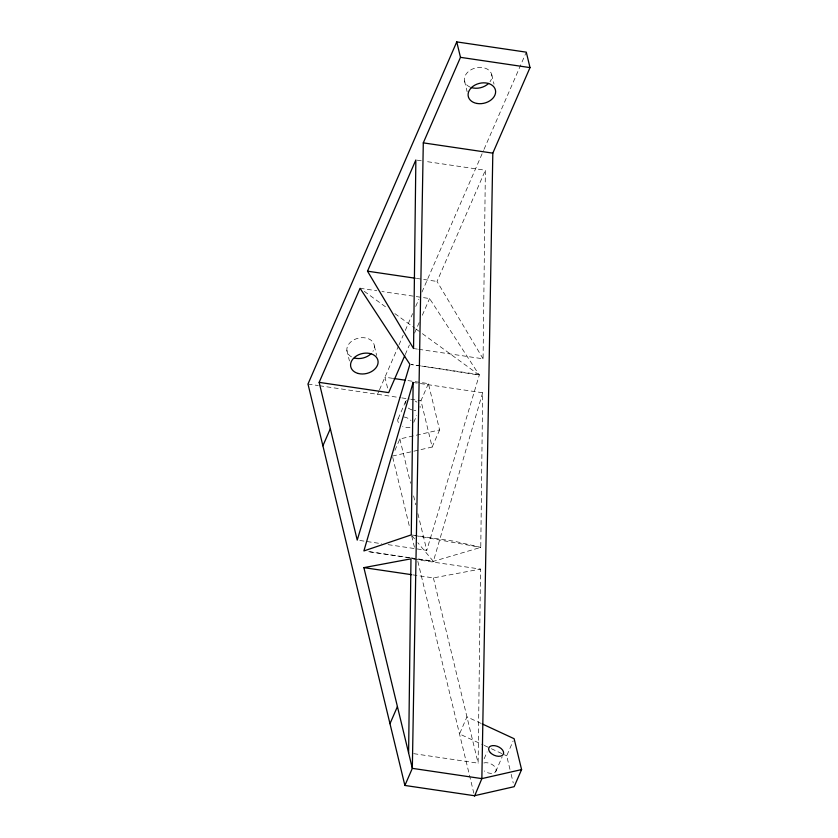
<?xml version="1.0" encoding="UTF-8"?>
<svg xmlns="http://www.w3.org/2000/svg" width="838" height="838" viewBox="0 0 838 838"><rect width="100%" height="100%" fill="white"/><g stroke="black" fill="none" stroke-linecap="round" stroke-linejoin="round"><path stroke-width="0.63" stroke-dasharray="4.19 3.14" d="M413.752 753.666L478.131 763.177L480.509 569.096L410.976 558.831M413.134 382.484L482.657 392.75L480.771 547.371L433.361 561.376L411.489 558.087M418.696 349.299L483.076 358.811L485.38 170.25L424.866 161.315M482.657 392.75L433.361 561.376L417.816 542.731M388.13 544.658L426.762 550.367L479.284 375.099L429.59 298.548L381.95 291.519M377.519 394.3L379.006 390.885M379.499 389.743L398.511 346.01M399.035 344.816L403.204 335.221M405.299 330.423L412.6 313.632M415.721 306.436L418.853 299.239M421.985 292.043L483.516 150.515M484.039 149.311L525.761 53.37M405.257 354.526L409.394 344.994M414.58 333.084L419.241 322.368M422.342 315.224L429.59 298.548M483.076 358.811L437.027 281.442L485.38 170.25M398.176 418.644L405.613 401.538M394.908 450.362L399.862 438.955L439.594 429.925L428.407 383.615L406.681 380.41M392.425 456.061L432.157 447.042L420.969 400.721L428.407 383.615M413.731 422.362L416.706 415.522M432.157 447.042L439.594 429.925M484.144 758.778L487.119 751.937M495.729 771.62L502.172 756.798M509.975 769.41L506.697 755.824L513.139 740.991M412.809 574.868L433.403 577.906L480.509 569.096M417.135 160.173L423.578 161.116M416.434 278.405L437.027 281.442M360.068 288.282L376.807 290.755M413.543 348.545L417.408 349.111M420.205 365.86L411.196 364.53L420.184 365.934M479.43 374.607L421.493 366.049L479.284 375.099L421.263 332.843M392.624 378.326L384.956 377.194L388.109 390.257M307.986 384.034L318.293 385.564M319.582 385.752L400.522 397.704M401.8 397.893L409.468 399.024M410.746 399.213L420.969 400.721M412.547 535.073L454.72 541.306L480.771 547.371L411.269 534.885M359.806 540.479L381.699 543.715M410.243 557.783L367.746 551.509L410.201 557.899M411.531 557.972L433.414 561.198M481.106 723.414L466.955 716.857L459.517 733.962L483.107 744.888M484.28 745.443L490.178 748.166M491.361 748.722L503.156 754.179M504.34 754.724L506.697 755.824M364.289 291.352L386.444 307.494M394.887 313.632L414.925 328.234M415.983 328.999L420.205 332.078M412.087 535.87L414.538 538.813M491.728 74.645L494.022 84.146M464.535 81.003L467.122 91.688M511.17 774.343L513.254 782.996M399.862 438.955L410.557 483.264M413.616 495.928L415.753 504.79M417.9 513.652L426.762 550.367M433.403 577.906L478.131 763.177M374.356 345.968L376.65 355.469M392.729 457.328L409.583 527.123M411.72 536.006L414.789 548.691M417.848 561.387L473.816 793.198M346.848 350.263L349.436 360.948M351.489 356.862A13.963 10.203 -13.6 0 1 349.519 343.192A13.963 10.203 -13.6 0 1 367.788 338.51A13.963 10.203 -13.6 0 1 372.952 351.363M470.118 87.11A13.963 10.203 -13.6 0 1 466.693 73.315A13.963 10.203 -13.6 0 1 485.485 68.287A13.963 10.203 -13.6 0 1 489.989 81.789M415.784 410.463A7.909 4.724 23.5 0 1 413.909 410.358M411.961 409.897A7.909 4.724 23.5 0 1 408.316 408.043M405.257 404.021A7.909 4.724 23.5 0 1 406.524 400.627M415.239 401.109A7.909 4.724 23.5 0 1 416.978 402.167M420.037 406.2A7.909 4.724 23.5 0 1 420.11 407.519M410.002 427.307A7.909 4.724 23.5 0 1 402.617 426.217M398.396 422.52A7.909 4.724 23.5 0 1 400.417 417.125M403.937 416.968A7.909 4.724 23.5 0 1 410.976 420.529M483.903 762.957A7.909 4.724 23.5 0 1 494.022 765.932A7.909 4.724 23.5 0 1 494.41 772.772A7.909 4.724 23.5 0 1 484.364 770.991"/><path stroke-width="1.26" d="M408.609 752.912L410.976 558.831L363.881 567.64L412.327 768.352L404.89 785.457L474.423 795.723L514.144 786.693L521.592 769.588L514.134 738.718L482.29 723.959M474.559 796.1L481.86 778.617L492.817 153.144L530.014 67.606L526.285 52.166L456.752 41.9L460.481 57.34L423.295 142.869L412.327 768.352L481.86 778.617L521.592 769.588M456.752 41.9L307.986 384.034L404.89 785.457M319.152 382.369L360.068 288.282L409.908 364.341L357.229 540.101L319.152 382.369L388.685 392.634L404.733 355.721M367.505 271.177L415.858 159.985L413.543 348.545L367.505 271.177L415.145 278.206M322.902 445.795L330.34 428.689M389.984 723.697L397.422 706.591M460.481 57.34L530.014 67.606M423.295 142.869L492.817 153.144M393.902 378.514L405.403 380.222M363.881 567.64L411.521 574.669M370.941 353.825A13.963 10.203 -13.6 0 1 354.474 358.036M488.596 83.402A13.963 10.203 -13.6 0 1 471.124 87.487M413.134 382.484L411.269 534.885L363.891 550.933L413.134 382.484M358.203 373.476A13.963 10.203 -13.6 0 0 378.085 361.408A13.963 10.203 -13.6 0 0 356.705 355.773A13.963 10.203 -13.6 0 0 358.203 373.476M477.021 103.472A13.963 10.203 -13.6 0 0 495.447 90.085A13.963 10.203 -13.6 0 0 473.103 86.241A13.963 10.203 -13.6 0 0 477.021 103.472M490.366 752.629A7.909 4.724 23.5 0 0 503.167 754.514A7.909 4.724 23.5 0 0 494.87 745.694A7.909 4.724 23.5 0 0 490.366 752.629"/></g></svg>
